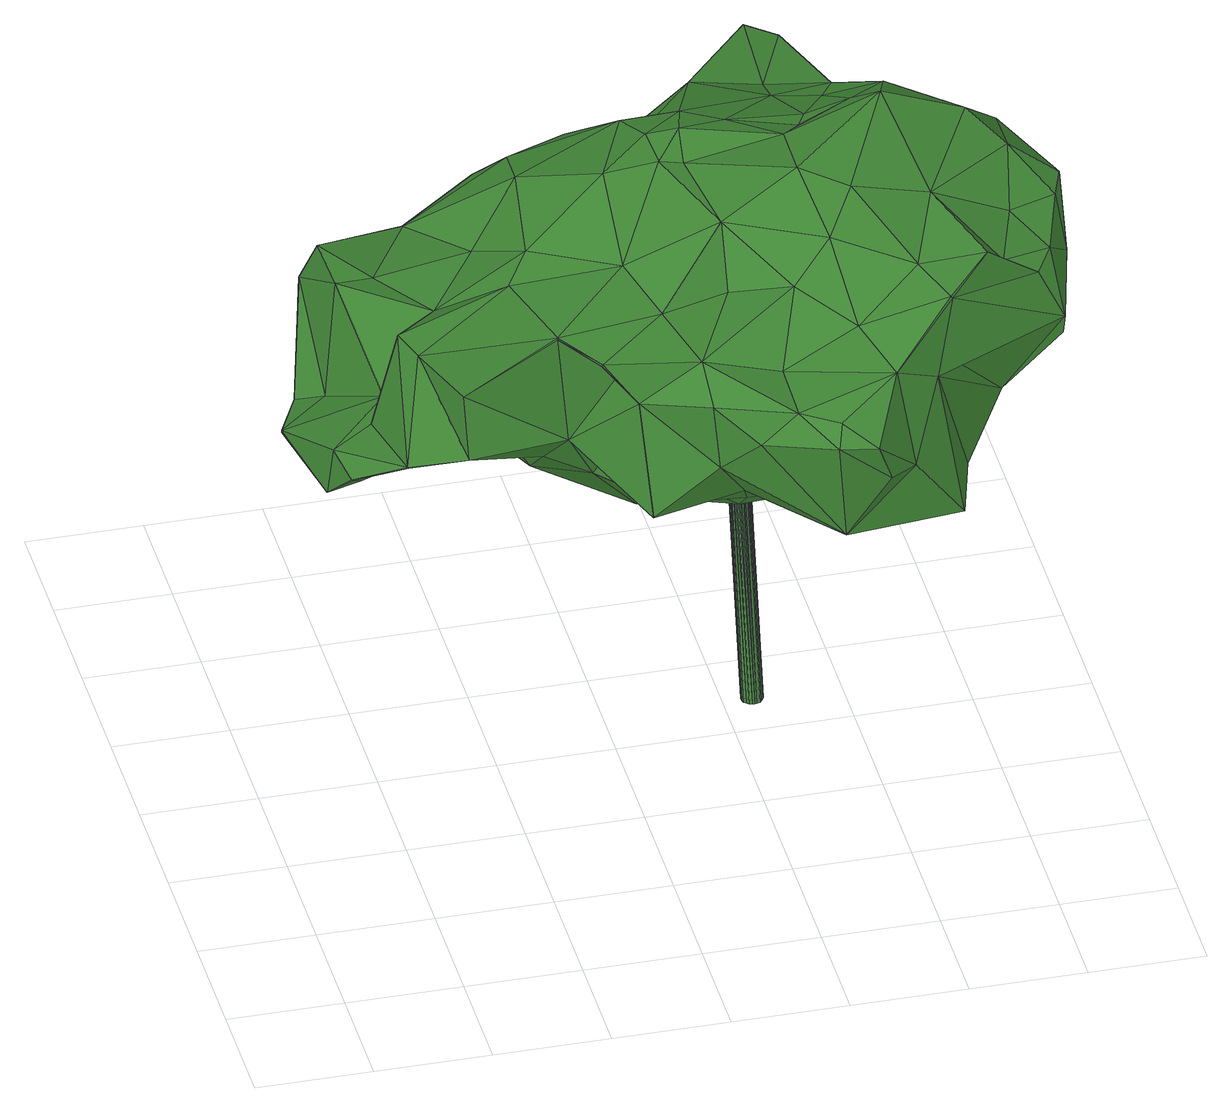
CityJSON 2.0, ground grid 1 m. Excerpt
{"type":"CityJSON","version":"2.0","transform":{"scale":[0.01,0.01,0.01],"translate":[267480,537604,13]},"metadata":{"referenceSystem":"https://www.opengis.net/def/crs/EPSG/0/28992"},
"CityObjects":{
"tree1":{"type":"SolitaryVegetationObject","attributes":{"gtid":555,"crown_width_m":5.77,"crown_median_z":17.09,"crown_r50_m":0.256,"crown_porosity":0.914,"trunk_H_m":4.05,"trunk_DBH_m":0.183,"trunk_radius_m":0.0915,"trunk_base_height_m":13.04,"original_gtid":"557"},"geometry":[{"type":"Solid","lod":"3","boundaries":[[[[0,1,2]],[[3,4,5]],[[6,7,8]],[[9,10,11]],[[12,13,14]],[[15,16,17]],[[15,17,18]],[[19,17,16]],[[19,16,20]],[[21,22,23]],[[24,25,26]],[[24,26,27]],[[28,29,30]],[[30,31,0]],[[30,29,31]],[[32,33,34]],[[32,34,35]],[[36,37,38]],[[0,31,39]],[[27,8,40]],[[27,40,41]],[[42,43,44]],[[45,46,47]],[[48,49,50]],[[0,2,51]],[[19,52,53]],[[54,55,56]],[[54,7,55]],[[57,58,59]],[[29,60,31]],[[61,13,62]],[[63,37,64]],[[63,64,65]],[[66,67,68]],[[62,13,12]],[[69,70,67]],[[71,72,73]],[[71,73,74]],[[66,68,75]],[[46,76,77]],[[78,46,79]],[[80,81,82]],[[83,84,43]],[[44,43,84]],[[63,68,48]],[[46,85,79]],[[33,86,87]],[[33,87,9]],[[79,85,88]],[[89,90,45]],[[46,90,85]],[[37,36,91]],[[92,37,91]],[[93,81,80]],[[94,41,95]],[[96,97,98]],[[96,98,59]],[[61,78,81]],[[99,100,61]],[[101,102,4]],[[103,104,105]],[[42,44,106]],[[103,107,108]],[[29,28,109]],[[45,90,46]],[[23,104,110]],[[23,110,111]],[[58,112,113]],[[57,112,58]],[[54,56,43]],[[114,36,50]],[[68,115,116]],[[32,117,86]],[[86,33,32]],[[77,14,118]],[[13,118,14]],[[103,53,119]],[[103,119,120]],[[63,38,37]],[[121,122,123]],[[121,123,124]],[[125,126,127]],[[9,87,128]],[[129,130,131]],[[132,114,49]],[[131,114,132]],[[133,76,134]],[[91,113,112]],[[9,11,33]],[[33,11,135]],[[2,126,51]],[[136,126,2]],[[32,137,138]],[[139,104,103]],[[66,140,89]],[[61,141,47]],[[52,20,142]],[[131,132,143]],[[144,132,69]],[[91,36,145]],[[145,36,146]],[[136,108,127]],[[53,105,147]],[[19,53,147]],[[148,149,150]],[[99,124,123]],[[58,151,59]],[[67,66,89]],[[67,89,45]],[[20,52,19]],[[152,109,153]],[[75,154,5]],[[19,147,17]],[[155,6,25]],[[152,153,137]],[[156,72,157]],[[136,127,126]],[[75,140,66]],[[22,104,23]],[[103,108,139]],[[36,38,50]],[[15,20,16]],[[43,56,83]],[[6,155,158]],[[111,159,21]],[[160,161,162]],[[28,162,161]],[[7,163,55]],[[6,163,7]],[[164,14,77]],[[65,64,97]],[[92,97,64]],[[72,71,157]],[[156,157,71]],[[134,76,62]],[[123,165,100]],[[123,100,99]],[[140,75,166]],[[46,13,47]],[[18,167,80]],[[142,150,149]],[[65,97,42]],[[168,22,169]],[[170,171,172]],[[173,174,169]],[[173,175,174]],[[83,125,84]],[[176,168,174]],[[17,168,176]],[[28,153,109]],[[1,0,39]],[[75,5,166]],[[92,64,37]],[[145,177,91]],[[166,5,4]],[[178,162,51]],[[52,142,53]],[[179,58,180]],[[103,120,107]],[[109,152,181]],[[182,144,141]],[[132,144,182]],[[94,24,27]],[[133,183,76]],[[77,76,183]],[[176,167,17]],[[54,8,7]],[[40,8,54]],[[166,4,102]],[[10,184,185]],[[86,94,186]],[[142,149,101]],[[103,105,53]],[[187,128,188]],[[128,189,188]],[[43,190,54]],[[125,127,84]],[[191,3,5]],[[160,162,178]],[[189,95,41]],[[97,96,190]],[[54,190,96]],[[74,156,71]],[[18,192,15]],[[76,78,62]],[[21,23,111]],[[65,193,194]],[[3,120,4]],[[195,129,196]],[[67,70,48]],[[186,94,95]],[[117,94,86]],[[41,94,27]],[[165,187,143]],[[137,197,181]],[[139,108,136]],[[39,31,60]],[[137,181,152]],[[55,163,158]],[[55,158,170]],[[163,6,158]],[[56,55,170]],[[198,155,160]],[[168,17,199]],[[68,67,48]],[[195,130,129]],[[155,198,158]],[[170,158,198]],[[155,138,137]],[[25,138,155]],[[200,184,187]],[[17,167,18]],[[79,88,150]],[[148,150,88]],[[77,183,201]],[[142,192,150]],[[26,25,6]],[[69,49,70]],[[70,49,48]],[[194,115,65]],[[32,197,137]],[[200,122,185]],[[87,186,128]],[[30,162,28]],[[1,21,202]],[[68,116,75]],[[85,90,203]],[[200,187,165]],[[106,191,154]],[[5,154,191]],[[194,193,204]],[[32,138,25]],[[187,184,128]],[[122,176,175]],[[122,175,185]],[[187,188,143]],[[178,171,160]],[[198,160,171]],[[41,40,151]],[[41,179,129]],[[83,56,170]],[[59,151,54]],[[40,54,151]],[[63,115,68]],[[109,181,29]],[[116,154,75]],[[89,140,203]],[[86,186,87]],[[200,185,184]],[[94,117,24]],[[51,126,178]],[[125,178,126]],[[168,169,174]],[[42,193,65]],[[106,193,42]],[[89,203,90]],[[193,106,154]],[[172,171,178]],[[203,140,205]],[[12,14,164]],[[61,62,78]],[[3,127,108]],[[206,33,135]],[[185,175,10]],[[175,173,10]],[[151,58,179]],[[151,179,41]],[[176,174,175]],[[178,125,172]],[[125,83,172]],[[170,172,83]],[[207,12,164]],[[10,173,11]],[[186,95,128]],[[128,95,189]],[[97,190,42]],[[129,188,189]],[[41,129,189]],[[188,129,143]],[[143,129,131]],[[2,202,136]],[[15,142,20]],[[192,142,15]],[[91,98,92]],[[128,184,9]],[[10,9,184]],[[130,180,208]],[[130,195,180]],[[198,171,170]],[[179,180,129]],[[69,132,49]],[[137,153,155]],[[208,146,130]],[[114,50,49]],[[48,50,63]],[[38,63,50]],[[207,209,134]],[[133,134,209]],[[114,130,146]],[[114,146,36]],[[131,130,114]],[[113,180,58]],[[113,208,180]],[[107,3,108]],[[135,21,1]],[[21,135,11]],[[11,210,21]],[[136,202,159]],[[47,13,61]],[[76,46,78]],[[79,81,78]],[[144,211,141]],[[120,101,4]],[[140,102,148]],[[166,102,140]],[[29,212,60]],[[192,79,150]],[[194,116,115]],[[77,118,46]],[[148,102,149]],[[201,164,77]],[[154,116,204]],[[39,60,213]],[[212,213,60]],[[26,8,27]],[[26,6,8]],[[161,155,153]],[[161,153,28]],[[173,169,11]],[[11,169,210]],[[21,169,22]],[[210,169,21]],[[182,100,165]],[[1,39,213]],[[1,213,135]],[[206,135,213]],[[97,92,98]],[[35,34,206]],[[33,206,34]],[[35,206,213]],[[212,35,213]],[[32,24,117]],[[32,25,24]],[[203,205,85]],[[35,197,32]],[[212,197,35]],[[29,197,212]],[[88,85,205]],[[88,205,148]],[[81,214,61]],[[148,205,140]],[[63,65,115]],[[207,164,201]],[[46,118,13]],[[147,199,17]],[[134,62,207]],[[79,215,81]],[[192,81,215]],[[192,215,79]],[[154,204,193]],[[160,155,161]],[[107,120,3]],[[201,216,133]],[[183,133,216]],[[101,149,102]],[[74,73,156]],[[72,156,73]],[[217,47,211]],[[1,202,2]],[[121,176,122]],[[81,93,214]],[[80,82,18]],[[124,80,121]],[[162,30,218]],[[200,123,122]],[[165,123,200]],[[208,113,177]],[[208,177,146]],[[183,216,201]],[[47,217,45]],[[67,45,217]],[[80,167,176]],[[146,177,145]],[[18,82,192]],[[81,192,82]],[[0,51,218]],[[0,218,30]],[[42,190,43]],[[29,181,197]],[[59,54,96]],[[61,100,182]],[[141,61,182]],[[191,219,3]],[[91,177,113]],[[112,98,91]],[[57,98,112]],[[59,98,57]],[[104,139,110]],[[207,220,12]],[[62,12,220]],[[62,220,207]],[[194,204,116]],[[142,119,53]],[[101,119,142]],[[101,120,119]],[[201,209,207]],[[133,209,201]],[[51,162,218]],[[84,219,44]],[[44,219,106]],[[127,3,219]],[[191,106,219]],[[147,105,199]],[[127,219,84]],[[132,182,143]],[[165,143,182]],[[168,199,22]],[[22,199,104]],[[105,104,199]],[[195,196,180]],[[129,180,196]],[[176,221,80]],[[121,221,176]],[[121,80,221]],[[21,159,202]],[[110,139,159]],[[136,159,139]],[[111,110,159]],[[47,141,211]],[[69,211,144]],[[67,211,69]],[[217,211,67]],[[61,214,99]],[[124,99,214]],[[80,124,214]],[[93,80,214]],[[222,223,224]],[[222,224,225]],[[225,224,226]],[[225,226,227]],[[224,223,228]],[[224,228,226]],[[226,228,229]],[[226,229,227]],[[228,223,230]],[[228,230,229]],[[229,230,231]],[[229,231,227]],[[230,223,232]],[[230,232,231]],[[231,232,233]],[[231,233,227]],[[232,223,234]],[[232,234,233]],[[233,234,235]],[[233,235,227]],[[234,223,236]],[[234,236,235]],[[235,236,237]],[[235,237,227]],[[236,223,238]],[[236,238,237]],[[237,238,239]],[[237,239,227]],[[238,223,240]],[[238,240,239]],[[239,240,241]],[[239,241,227]],[[240,223,242]],[[240,242,241]],[[241,242,243]],[[241,243,227]],[[242,223,244]],[[242,244,243]],[[243,244,245]],[[243,245,227]],[[244,223,246]],[[244,246,245]],[[245,246,247]],[[245,247,227]],[[246,223,248]],[[246,248,247]],[[247,248,249]],[[247,249,227]],[[248,223,250]],[[248,250,249]],[[249,250,251]],[[249,251,227]],[[250,223,252]],[[250,252,251]],[[251,252,253]],[[251,253,227]],[[252,223,254]],[[252,254,253]],[[253,254,255]],[[253,255,227]],[[254,223,256]],[[254,256,255]],[[255,256,257]],[[255,257,227]],[[256,223,258]],[[256,258,257]],[[257,258,259]],[[257,259,227]],[[258,223,260]],[[258,260,259]],[[259,260,261]],[[259,261,227]],[[260,223,262]],[[260,262,261]],[[261,262,263]],[[261,263,227]],[[262,223,264]],[[262,264,263]],[[263,264,265]],[[263,265,227]],[[264,223,266]],[[264,266,265]],[[265,266,267]],[[265,267,227]],[[266,223,268]],[[266,268,267]],[[267,268,269]],[[267,269,227]],[[268,223,270]],[[268,270,269]],[[269,270,271]],[[269,271,227]],[[270,223,222]],[[270,222,271]],[[271,222,225]],[[271,225,227]]]]}]}
},
"vertices":[
[105,217,373],[150,190,391],[121,247,461],[382,274,533],[463,232,533],[451,295,562],[176,499,386],[245,521,416],[270,526,385],[320,310,238],[335,278,263],[271,260,311],[659,375,425],[681,346,413],[660,360,460],[500,84,401],[476,69,402],[443,89,337],[545,101,336],[430,61,443],[463,57,441],[244,232,367],[294,144,341],[288,167,440],[228,407,347],[166,487,365],[220,479,394],[297,465,342],[37,373,315],[60,310,292],[60,290,348],[68,259,338],[167,384,340],[230,308,292],[151,334,361],[113,302,336],[553,589,427],[510,604,474],[538,563,444],[106,218,371],[292,532,380],[350,491,319],[386,436,533],[340,455,518],[349,401,540],[677,320,504],[669,261,467],[683,347,413],[614,472,454],[611,476,442],[557,514,442],[111,276,463],[436,76,458],[404,96,460],[314,536,454],[229,507,447],[252,482,478],[452,646,365],[419,621,340],[389,597,405],[70,259,337],[635,316,347],[634,316,349],[527,492,500],[477,522,486],[471,469,512],[608,361,551],[647,416,497],[559,444,529],[653,434,419],[647,462,451],[500,150,458],[442,185,441],[482,257,430],[495,266,377],[537,361,579],[602,231,443],[590,321,491],[650,194,434],[651,191,452],[561,158,342],[598,192,388],[561,157,343],[246,426,497],[305,367,531],[647,227,496],[261,366,266],[311,340,241],[632,205,489],[636,331,531],[666,289,504],[504,600,374],[485,624,475],[597,193,387],[302,437,316],[369,405,291],[377,550,443],[419,540,486],[466,606,449],[605,312,333],[587,331,326],[472,168,487],[529,198,519],[339,162,477],[287,166,441],[341,129,453],[375,393,547],[379,238,488],[320,222,487],[37,373,313],[259,179,474],[282,198,456],[465,647,362],[485,624,347],[557,512,440],[512,462,510],[518,389,556],[257,392,320],[654,323,492],[404,151,464],[428,210,505],[552,274,348],[478,240,301],[554,324,317],[581,267,336],[232,333,489],[211,304,477],[301,281,498],[399,376,234],[445,477,356],[531,540,389],[525,439,367],[590,424,371],[536,276,382],[603,303,341],[228,255,338],[231,216,482],[108,463,302],[125,465,309],[260,178,476],[557,270,537],[661,372,377],[490,108,478],[520,408,309],[649,402,378],[569,601,363],[579,571,358],[375,103,428],[584,183,532],[545,148,518],[546,148,516],[353,555,369],[62,430,301],[61,430,303],[455,359,551],[76,475,392],[454,203,335],[434,154,375],[164,480,425],[231,216,480],[88,398,436],[81,405,320],[113,335,362],[218,512,427],[621,377,458],[536,351,296],[490,270,554],[531,130,333],[374,158,346],[311,176,331],[164,478,426],[121,405,431],[202,398,449],[333,220,321],[387,203,306],[385,222,287],[468,185,318],[567,601,362],[156,338,438],[393,528,339],[437,594,362],[82,405,318],[587,332,327],[550,237,487],[435,338,262],[399,251,276],[343,384,284],[458,349,268],[451,413,311],[401,400,308],[376,509,470],[371,359,536],[529,127,455],[417,406,540],[483,405,535],[465,529,442],[413,510,402],[109,385,329],[81,432,452],[348,134,389],[459,329,281],[526,345,468],[156,234,423],[623,270,508],[474,387,538],[603,208,504],[202,285,346],[573,395,392],[504,598,372],[533,352,360],[283,231,358],[661,376,425],[84,292,312],[135,272,345],[583,268,336],[539,145,463],[482,259,431],[662,362,461],[95,302,360],[351,363,538],[659,371,378],[560,158,344],[434,345,4],[425,345,4],[434,347,4],[414,340,409],[413,343,409],[404,340,409],[433,350,4],[412,345,409],[431,352,4],[411,347,409],[429,353,4],[409,348,409],[427,354,4],[407,349,409],[425,354,4],[404,349,409],[423,354,4],[402,349,409],[420,353,4],[400,348,409],[418,351,4],[398,347,409],[417,349,4],[396,345,409],[416,347,4],[396,342,409],[416,345,4],[395,340,409],[416,343,4],[396,338,409],[417,340,4],[397,335,409],[419,339,4],[398,334,409],[421,337,4],[400,332,409],[423,336,4],[402,331,409],[425,336,4],[405,331,409],[427,336,4],[407,331,409],[430,337,4],[409,332,409],[432,339,4],[411,334,409],[433,341,4],[412,336,409],[434,343,4],[413,338,409]
]}
